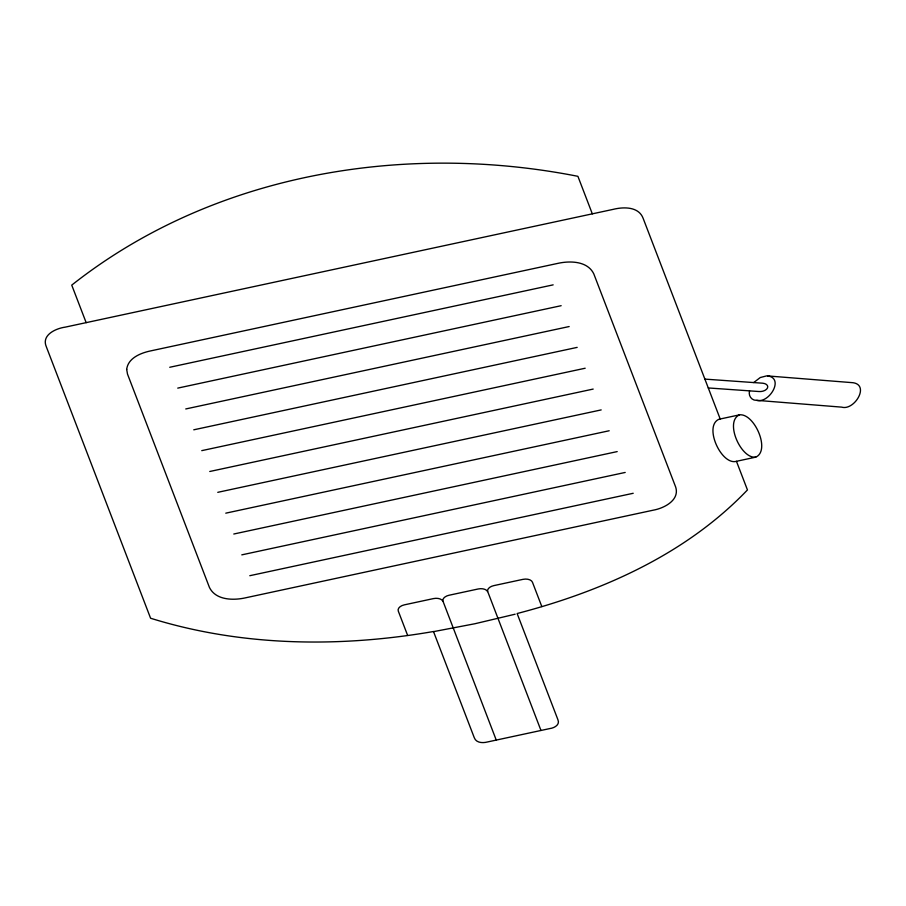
<?xml version="1.0" encoding="UTF-8"?>
<svg xmlns="http://www.w3.org/2000/svg" width="906" height="906" viewBox="0 0 906 906"><rect width="100%" height="100%" fill="white"/><g stroke="black" fill="none" stroke-linecap="round" stroke-linejoin="round"><path stroke-width="1.36" d="M749.556 390.86C748.141 395.469 751.448 400.543 756.442 400.327L841.685 407.134C854.177 410.916 869.975 385.333 853.169 382.728L766.736 375.865L760.259 377.53L753.724 382.57M515.129 614.2L474.869 623.747L433.532 631.641M739.477 414.857C724.324 421.483 740.915 459.048 755.729 457.156C770.881 450.531 754.279 412.966 739.477 414.857L718.945 419.263C703.792 425.899 720.383 463.464 735.196 461.573L755.729 457.156M169.739 367.27L553.158 284.858M177.746 388.119L561.154 305.696M185.753 408.957L569.161 326.545M193.759 429.806L577.167 347.383M201.755 450.644L585.174 368.232M209.762 471.494L593.181 389.07M217.768 492.332L601.188 409.908M225.775 513.17L609.194 430.758M233.782 534.019L617.201 451.596M241.789 554.857L625.197 472.445M249.796 575.706L633.203 493.283M756.748 400.35C769.16 403.657 784.596 378.3 767.722 375.911M704.891 379.116L762.841 383.215A6.954 4.145 -7.1 0 1 767.45 388.051A6.954 4.145 -7.1 0 1 758.809 391.517L708.277 387.949M541.811 606.567L532.468 582.252A8.029 4.79 -7.1 0 0 522.921 579.364L493.793 585.627A8.029 4.79 -7.1 0 0 487.587 591.256L540.973 730.474M487.609 591.573A8.029 4.79 -7.1 0 0 478.187 588.979L449.07 595.242A8.029 4.79 -7.1 0 0 442.853 600.871L496.25 740.089M720.202 418.991L643.169 218.414C638.753 206.398 623.453 206.806 613.169 209.365L65.311 327.123C56.002 328.38 41.234 334.903 46.308 346.704L150.589 618.232C241.857 646.624 339.829 647.711 433.487 631.516L474.268 737.688C476.114 743.011 482.796 743.203 487.383 741.991L549.851 728.56C554.064 728.073 560.282 724.868 557.915 719.715L517.133 613.532C601.98 591.437 686.046 554.234 747.45 489.931L736.453 461.301M592.32 213.839L577.903 176.319C403.861 142.004 212.933 173.522 71.744 285.118L86.161 322.649M407.632 635.412L398.289 611.097A8.029 4.79 -7.1 0 1 404.336 604.857L433.464 598.594A8.029 4.79 -7.1 0 1 442.887 601.188M126.693 369.455L127.497 374.087L209.411 587.371C215.537 600.089 232.638 600.519 244.677 598.005L653.362 510.157C663.973 508.266 679.851 500.271 675.706 487.134L593.792 273.861C587.666 261.143 570.565 260.702 558.526 263.227L149.841 351.075C140.26 353.204 127.871 358.289 126.693 369.455"/></g></svg>
